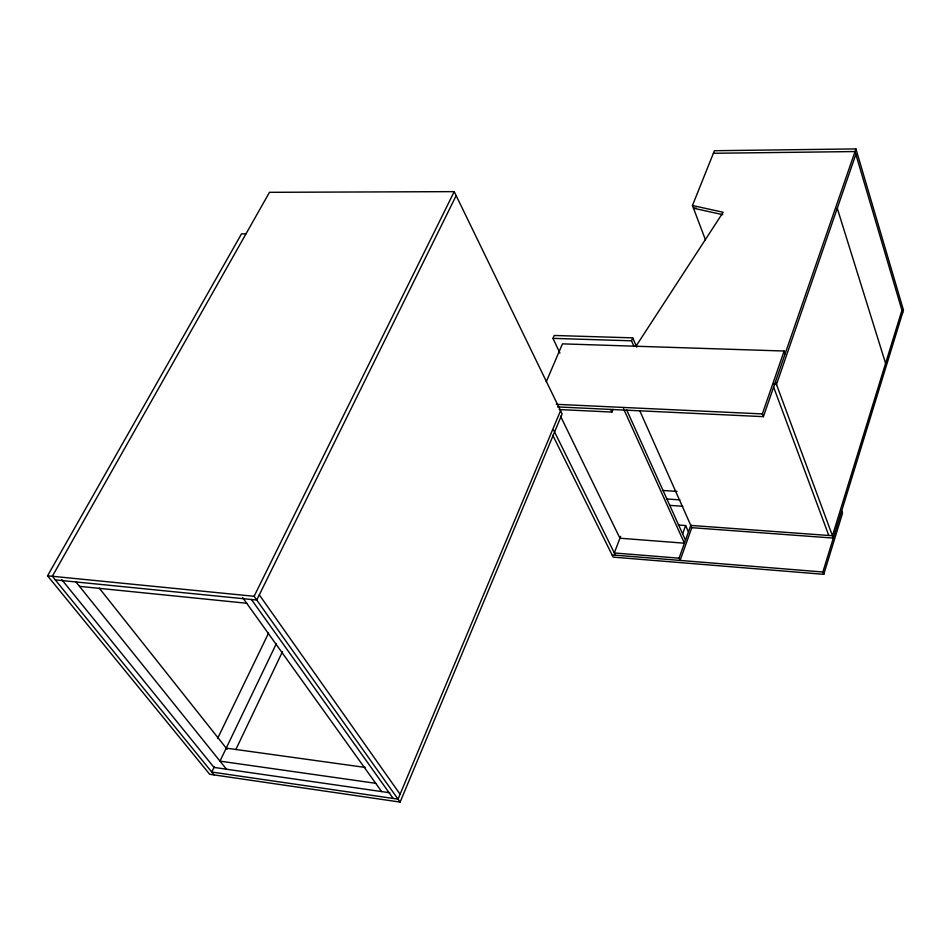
<?xml version="1.0" encoding="UTF-8"?>
<svg xmlns="http://www.w3.org/2000/svg" width="951" height="951" viewBox="0 0 951 951"><rect width="100%" height="100%" fill="white"/><g stroke="black" fill="none" stroke-linecap="round" stroke-linejoin="round"><path stroke-width="1.43" d="M552.769 435.249L613.169 557.12L823.756 574.321L842.527 513.207L841.683 510.865M901.94 310.276L832.458 535.746L690.795 525.416M823.756 574.321L822.877 572.015L903.45 310.097L855.936 148.915L714.415 150.722L692.459 205.499L705.487 239.961M557.536 406.921L763.403 416.657L855.936 148.915M855.852 154.347L776.492 384.454L773.52 384.335M763.403 416.657L762.357 413.923L784.147 351.026L562.457 343.858L546.254 381.755M691.864 527.484L680.108 560.424L679.073 558.178L690.854 525.225M682.628 533.856L685.623 525.546L678.289 525M620.634 536.364L614.322 552.959L679.073 558.178M559.236 409.548L611.945 412.068L613.05 409.31M633.865 346.152L631.547 340.815L632.736 337.855L554.231 335.465L552.971 338.366L559.925 353.106M560.555 410.701L398.041 799.149L211.776 772.057L214.355 766.708M245.988 233.851L241.53 233.827L47.55 575.807L209.672 774.269L400.121 802.085L562.112 413.923L454.221 191.638L269.478 192.316L52.329 576.282L214.094 774.91M235.848 749.554L282.435 651.744M276.242 643.839L219.99 761.145L375.716 783.303M217.613 738.416L268.551 633.14M400.121 802.085L254.095 596.289L454.221 191.638M456.147 195.621L256.746 600.033L55.253 579.884M636.207 345.867L723.164 212.275L692.459 205.499M713.393 153.277L855.032 151.554L902.654 312.689M696.429 208.198L693.481 208.198L722.76 214.688M552.971 338.366L631.547 340.815M556.264 404.306L762.357 413.923M662.526 490.443L677.053 491.394M666.806 499.002L679.917 499.881M669.682 505.361L682.759 506.265M612.075 554.909L822.877 572.015M47.55 575.807L254.095 596.289M79.492 586.351L246.701 603.255M226.219 748.14L365.422 767.457M389.791 792.754L214.011 767.421L61.744 579.611M75.914 581.893L226.481 769.216M99.296 588.17L227.134 749.293M242.564 597.49L381.648 791.589M251.444 599.499L393.167 798.436M259.302 594.851L400.086 794.24M553.672 430.125L615.428 555.182M560.531 416.193L619.921 538.218L684.435 543.199L623.583 408.775M610.744 409.429L611.945 412.068M626.614 409.762L685.493 540.216M685.623 525.546L688.465 531.906M639.797 410.784L691.805 527.674L833.314 538.076L775.481 381.72M632.736 337.855L636.778 347.198M773.615 387.069L828.808 535.484M784.147 351.026L785.134 353.784M837.26 208.245L885.583 363.341"/></g></svg>
